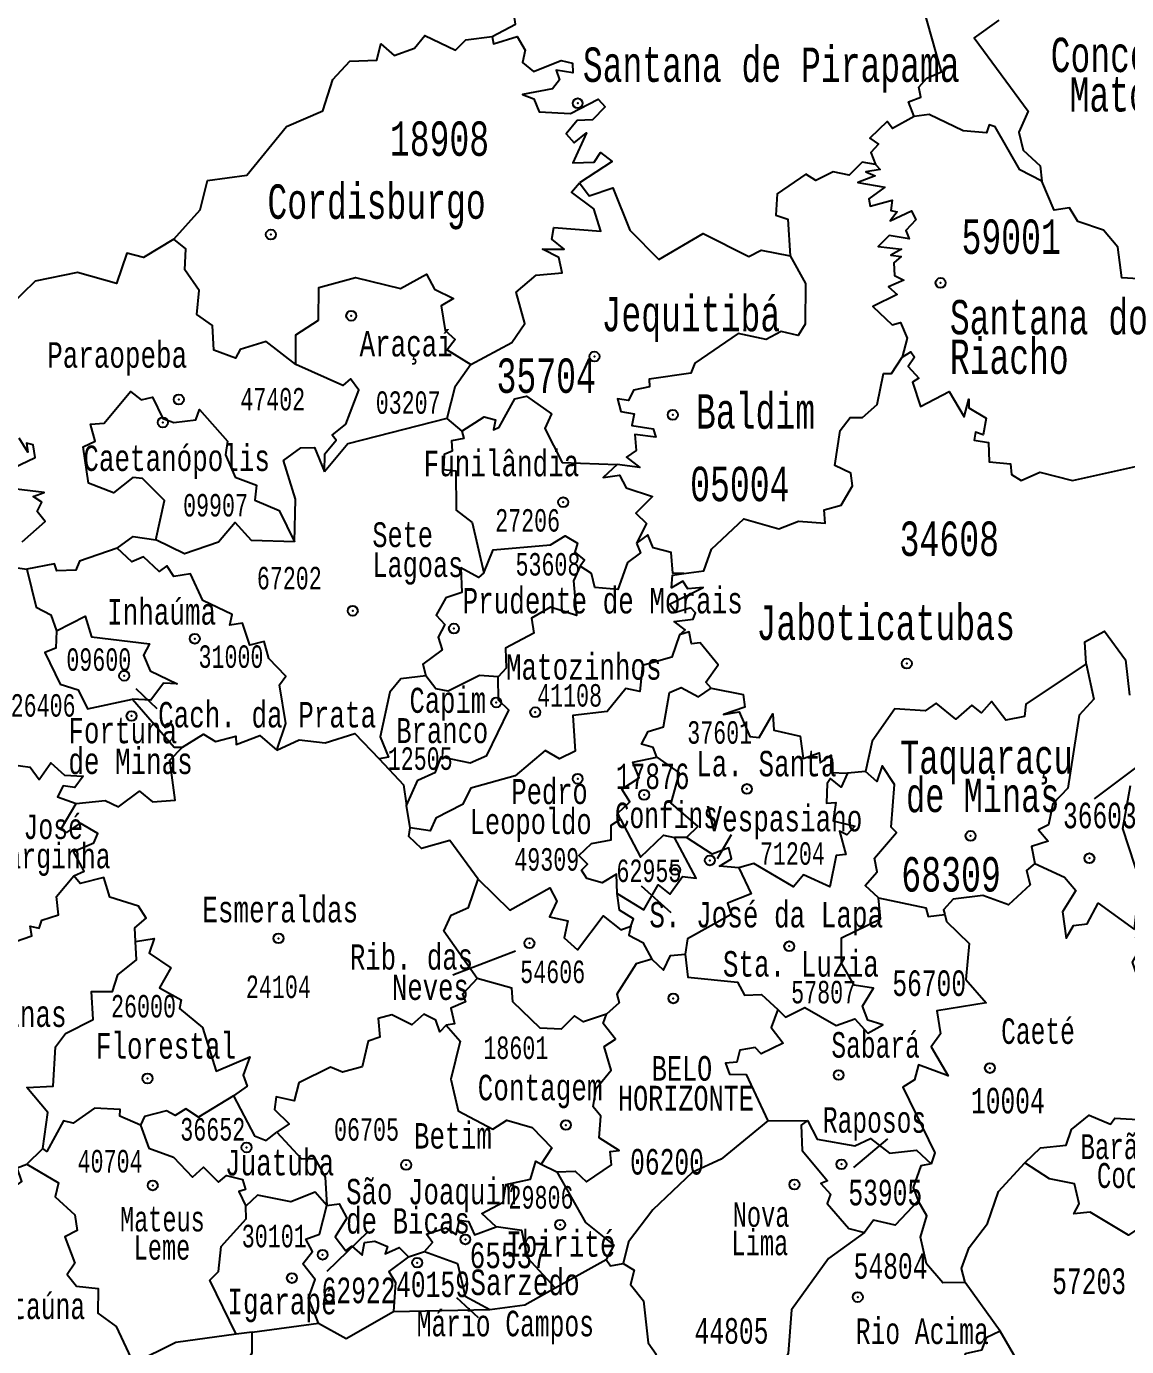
# Model space of a CAD drawing. Header units: millimetres. Extents: x 9851 to 10267, y 23387 to 23778.
# Drawn here: x 10145.33 to 10155.29, y 23523.47 to 23535.43 of the extents above; entities that cross this region are included whole.
import ezdxf
from ezdxf.enums import TextEntityAlignment as Align

# ---------------------------------------------------------------- set-up
doc = ezdxf.new("R2010")
doc.units = ezdxf.units.MM
doc.layers.add('3', color=7, linetype='Continuous')
doc.styles.add('MONOTXT', font='MONOTXT', dxfattribs={"height": 0.2})

# ---------------------------------------------------------------- blocks, each defined once
blk = doc.blocks.new('SEDE')
at = {"layer": '3', "color": 7, "linetype": 'Continuous'}
blk.add_circle((0, 0), 0.00451, dxfattribs=at)

msp = doc.modelspace()

# ---------------------------------------------------------------- linework, layer by layer
at = {"color": 7, "linetype": 'Continuous'}
for p, q in [((10149.137, 23531.876), (10149.273, 23531.761)), ((10145.25, 23530.523), (10145.333, 23530.511)), ((10146.516, 23529.248), (10146.323, 23529.428)), ((10155.002, 23528.433), (10155.558, 23528.849)), ((10152.929, 23528.68), (10152.765, 23528.664)), ((10148.804, 23528.169), (10148.772, 23528.371)), ((10151.307, 23528.08), (10151.2, 23528.08)), ((10151.713, 23528.105), (10151.585, 23527.888)), ((10151.17, 23527.4), (10150.901, 23527.64)), ((10149.759, 23527.051), (10149.192, 23526.833)), ((10152.045, 23525.514), (10152.404, 23525.518)), ((10145.334, 23525.121), (10145.48, 23525.263)), ((10153.126, 23525.353), (10152.82, 23525.091)), ((10149.991, 23525.123), (10150.133, 23525.054)), ((10148.42, 23524.505), (10148.051, 23524.151)), ((10148.789, 23524.283), (10148.935, 23524.331)), ((10150.117, 23524.003), (10150.581, 23524.258)), ((10154.147, 23523.61), (10153.829, 23524.05)), ((10149.423, 23523.731), (10149.228, 23523.912)), ((10148.654, 23523.787), (10149.526, 23523.805)), ((10147.374, 23523.6), (10147.23, 23523.582)), ((10147.374, 23523.6), (10147.976, 23523.682))]:
    msp.add_line(p, q, dxfattribs=at)
for points in [[(10153.369, 23534.613), (10153.318, 23534.746), (10153.429, 23534.786), (10153.41, 23534.877), (10153.483, 23534.961), (10153.616, 23535.017), (10153.44, 23535.637), (10153.302, 23535.784), (10153.286, 23536.047), (10153.169, 23536.21), (10153.039, 23536.274), (10152.972, 23536.169), (10152.845, 23536.142), (10152.753, 23536.264), (10152.434, 23536.892), (10152.329, 23536.961), (10152.409, 23536.988), (10152.62, 23536.814)], [(10149.547, 23535.336), (10149.759, 23535.448), (10149.739, 23535.59), (10149.905, 23535.538), (10150.013, 23535.644)], [(10154.134, 23535.486), (10153.912, 23535.324), (10154.402, 23534.66), (10154.316, 23534.471), (10154.355, 23534.308), (10154.509, 23534.166), (10154.524, 23534.028)], [(10146.666, 23533.5), (10146.903, 23533.767), (10146.97, 23534.032), (10147.326, 23534.082), (10147.686, 23534.522), (10148.015, 23534.665), (10148.106, 23534.947), (10148.258, 23535.114), (10148.505, 23535.124), (10148.54, 23535.271), (10148.66, 23535.166), (10148.844, 23535.232), (10148.938, 23535.345), (10149.217, 23535.214), (10149.31, 23535.307), (10149.547, 23535.336)], [(10149.547, 23535.336), (10149.559, 23535.271), (10149.774, 23535.337), (10149.848, 23535.213), (10149.821, 23535.1), (10149.922, 23535.021), (10150.172, 23535.121), (10150.274, 23535.094), (10150.278, 23535.007), (10150.126, 23535.033), (10150.157, 23534.944), (10150.095, 23534.863), (10149.822, 23534.811), (10149.925, 23534.772), (10149.972, 23534.655), (10150.256, 23534.64), (10150.507, 23534.77), (10150.572, 23534.7), (10150.456, 23534.582), (10150.317, 23534.577), (10150.218, 23534.454), (10150.289, 23534.375), (10150.403, 23534.465), (10150.277, 23534.192), (10150.471, 23534.199), (10150.529, 23534.285), (10150.634, 23534.206), (10150.34, 23534.01)], [(10153.369, 23534.613), (10153.173, 23534.505), (10153.123, 23534.566), (10152.966, 23534.417), (10153.046, 23534.363), (10152.975, 23534.286), (10153.018, 23534.177)], [(10154.524, 23534.028), (10154.325, 23534.129), (10154.103, 23534.518), (10154.049, 23534.538), (10154.025, 23534.463), (10153.812, 23534.482), (10153.505, 23534.629), (10153.369, 23534.613)], [(10153.018, 23534.177), (10152.897, 23534.199), (10152.78, 23534.08), (10152.635, 23534.111), (10152.477, 23534.033), (10152.388, 23534.09), (10152.128, 23533.912), (10152.117, 23533.719), (10152.224, 23533.681), (10152.247, 23533.349)], [(10153.018, 23534.177), (10153.061, 23534.131), (10152.931, 23534.111), (10153.016, 23534.074), (10152.858, 23534.014), (10153.102, 23533.973), (10152.957, 23533.866), (10152.97, 23533.799), (10153.169, 23533.853), (10153.156, 23533.761), (10153.216, 23533.75), (10153.15, 23533.666), (10153.346, 23533.757), (10153.383, 23533.676), (10153.292, 23533.579), (10153.322, 23533.504), (10153.143, 23533.533), (10153.042, 23533.434), (10153.254, 23533.41), (10153.157, 23533.357), (10153.25, 23533.343), (10153.184, 23533.288), (10153.191, 23533.172), (10153.275, 23533.131), (10153.135, 23533.069), (10153.215, 23533), (10152.995, 23532.891), (10153.171, 23532.726), (10153.244, 23532.746), (10153.305, 23532.604), (10153.261, 23532.431)], [(10149.355, 23532.366), (10149.725, 23532.564), (10149.845, 23532.738), (10149.764, 23533.02), (10149.947, 23533.176), (10150.183, 23533.195), (10150.15, 23533.334), (10150.004, 23533.41), (10150.199, 23533.411), (10150.089, 23533.5), (10150.106, 23533.606), (10150.533, 23533.573), (10150.467, 23533.775), (10150.265, 23533.928), (10150.34, 23534.01)], [(10150.34, 23534.01), (10150.427, 23533.895), (10150.64, 23533.966), (10150.795, 23533.582), (10151.057, 23533.317), (10151.458, 23533.553), (10151.872, 23533.343), (10151.983, 23533.402), (10152.247, 23533.349)], [(10155.675, 23533.105), (10155.593, 23533.212), (10155.55, 23533.132), (10155.248, 23533.15), (10155.213, 23533.43), (10155.084, 23533.584), (10154.85, 23533.66), (10154.775, 23533.786), (10154.637, 23533.764), (10154.524, 23534.028)], [(10146.666, 23533.5), (10146.392, 23533.336), (10146.24, 23533.375), (10146.145, 23533.099), (10145.794, 23533.199), (10145.41, 23533.12), (10145.054, 23532.777), (10144.779, 23532.633), (10144.623, 23532.613), (10144.412, 23532.469), (10144.228, 23532.53)], [(10147.769, 23532.367), (10147.501, 23532.575), (10147.267, 23532.501), (10147.224, 23532.423), (10147.028, 23532.495), (10147.016, 23532.72), (10146.873, 23532.818), (10146.895, 23533.036), (10146.766, 23533.224), (10146.775, 23533.414), (10146.666, 23533.5)], [(10152.247, 23533.349), (10152.384, 23533.099), (10152.382, 23532.732), (10152.317, 23532.628), (10152.164, 23532.666), (10152.03, 23532.593), (10151.775, 23532.646), (10151.382, 23532.379), (10151.347, 23532.286), (10150.969, 23532.233), (10150.972, 23532.164), (10150.827, 23532.134), (10150.781, 23532.04), (10150.682, 23532.054), (10150.713, 23531.941), (10150.832, 23531.918), (10150.812, 23531.814), (10151.006, 23531.783), (10151.03, 23531.709), (10150.84, 23531.731), (10150.852, 23531.588), (10150.763, 23531.527), (10150.884, 23531.433), (10150.679, 23531.459)], [(10147.769, 23532.367), (10147.77, 23532.636), (10147.976, 23532.767), (10147.978, 23533.063), (10148.311, 23533.153), (10148.719, 23533.055), (10148.954, 23533.184), (10149.026, 23533.048), (10149.198, 23532.965), (10149.085, 23532.898), (10149.122, 23532.675), (10149.212, 23532.592), (10149.141, 23532.498), (10149.355, 23532.366)], [(10151.284, 23530.473), (10151.463, 23530.496), (10151.535, 23530.692), (10151.825, 23530.968), (10152.144, 23530.878), (10152.32, 23530.948), (10152.562, 23530.929), (10152.553, 23531.048), (10152.708, 23531.091), (10152.811, 23531.268), (10152.796, 23531.381), (10152.649, 23531.45), (10152.7, 23531.768), (10152.788, 23531.886), (10152.9, 23531.886), (10153.034, 23532.004), (10153.09, 23532.285), (10153.162, 23532.283), (10153.261, 23532.431)], [(10153.261, 23532.431), (10153.338, 23532.482), (10153.373, 23532.431), (10153.313, 23532.347), (10153.412, 23532.242), (10153.355, 23532.205), (10153.425, 23531.984), (10153.685, 23532.122), (10153.822, 23531.891), (10153.863, 23532.051), (10153.863, 23531.974), (10154.021, 23531.881), (10153.993, 23531.73), (10153.925, 23531.753), (10153.912, 23531.681), (10154.042, 23531.66), (10154.047, 23531.485), (10154.241, 23531.467), (10154.25, 23531.368), (10154.339, 23531.316), (10154.507, 23531.392), (10154.803, 23531.316), (10155.564, 23531.483)], [(10148.03, 23531.395), (10148.033, 23531.557), (10148.135, 23531.68), (10148.098, 23531.727), (10148.222, 23531.825), (10148.341, 23532.134), (10148.264, 23532.235), (10148.196, 23532.177), (10147.769, 23532.367)], [(10149.355, 23532.366), (10149.21, 23532.16), (10149.137, 23531.876)], [(10146.503, 23530.777), (10146.58, 23531.135), (10146.382, 23531.332), (10146.294, 23531.341), (10146.119, 23531.203), (10145.892, 23531.29), (10145.846, 23531.621), (10145.952, 23531.672), (10145.912, 23531.824), (10146.034, 23531.833), (10146.273, 23532.12), (10146.369, 23532.046), (10146.472, 23532.07), (10146.566, 23531.877), (10146.664, 23531.841), (10146.866, 23531.865), (10146.897, 23531.958), (10147.152, 23531.671), (10147.132, 23531.549), (10147.222, 23531.344), (10147.413, 23531.272), (10147.398, 23531.137), (10147.618, 23531.043), (10147.757, 23530.76)], [(10149.273, 23531.761), (10149.476, 23531.893), (10149.577, 23531.866), (10149.561, 23531.775), (10149.61, 23531.797), (10149.752, 23532.054), (10149.859, 23532.079), (10150.085, 23531.919), (10150.024, 23531.786), (10150.182, 23531.479), (10150.679, 23531.459)], [(10149.137, 23531.876), (10148.242, 23531.647), (10148.03, 23531.395)], [(10149.273, 23531.761), (10149.29, 23531.695), (10149.179, 23531.675), (10149.187, 23531.581), (10149.112, 23531.55), (10149.108, 23531.414), (10149.22, 23531.404), (10149.221, 23531.047), (10149.367, 23530.934), (10149.472, 23530.479)], [(10145.213, 23531.431), (10145.411, 23531.522), (10145.393, 23531.638), (10145.33, 23531.654), (10145.345, 23531.572), (10145.266, 23531.698)], [(10147.757, 23530.76), (10147.768, 23531.147), (10147.658, 23531.495), (10147.816, 23531.611), (10147.94, 23531.613), (10148.03, 23531.395)], [(10150.679, 23531.459), (10150.553, 23531.341), (10150.702, 23531.364), (10150.761, 23531.25), (10151, 23531.169), (10150.849, 23531.018), (10150.945, 23530.926), (10150.854, 23530.748)], [(10145.291, 23530.76), (10145.501, 23530.944), (10145.428, 23531.034), (10145.471, 23531.118), (10145.391, 23531.171), (10145.491, 23531.207), (10145.162, 23531.247)], [(10147.757, 23530.76), (10147.368, 23530.772), (10147.222, 23530.935), (10147.07, 23530.757), (10146.761, 23530.652), (10146.503, 23530.777)], [(10146.152, 23530.701), (10146.298, 23530.807), (10146.503, 23530.777)], [(10149.472, 23530.479), (10149.557, 23530.686), (10150.076, 23530.733), (10150.208, 23530.814), (10150.32, 23530.746), (10150.295, 23530.667), (10150.384, 23530.593), (10150.344, 23530.54)], [(10151.284, 23530.473), (10151.183, 23530.477), (10151.17, 23530.663), (10151.006, 23530.704), (10150.957, 23530.822), (10150.854, 23530.748)], [(10146.152, 23530.701), (10145.812, 23530.585), (10145.779, 23530.502), (10145.606, 23530.497), (10145.586, 23530.56), (10145.333, 23530.511)], [(10147.598, 23528.873), (10147.68, 23529.115), (10147.622, 23529.465), (10147.68, 23529.542), (10147.525, 23529.703), (10147.484, 23529.856), (10147.354, 23529.825), (10147.287, 23530.022), (10147.172, 23530.004), (10147.195, 23530.101), (10146.928, 23530.229), (10146.817, 23530.469), (10146.666, 23530.445), (10146.603, 23530.543), (10146.533, 23530.491), (10146.391, 23530.623), (10146.284, 23530.579), (10146.152, 23530.701)], [(10150.854, 23530.748), (10150.892, 23530.659), (10150.772, 23530.572), (10150.685, 23530.329), (10150.478, 23530.347), (10150.448, 23530.474), (10150.344, 23530.54)], [(10149.472, 23530.479), (10149.425, 23530.435), (10149.264, 23530.524), (10149.274, 23530.3), (10149.127, 23530.253), (10149.042, 23530.096), (10149.118, 23530.01), (10149.06, 23529.896), (10149.096, 23529.781), (10148.92, 23529.652), (10148.947, 23529.547)], [(10150.344, 23530.54), (10150.283, 23530.407), (10150.312, 23530.091), (10150.077, 23530.169), (10149.903, 23530.068), (10149.926, 23529.933), (10149.669, 23529.795), (10149.675, 23529.614), (10149.603, 23529.537)], [(10145.333, 23530.511), (10145.419, 23530.168), (10145.552, 23530.097), (10145.604, 23529.953)], [(10151.243, 23529.918), (10151.295, 23529.961), (10151.197, 23530.038), (10151.368, 23530.059), (10151.389, 23530.117), (10151.347, 23530.163), (10151.211, 23530.119), (10151.154, 23530.196), (10151.458, 23530.346), (10151.318, 23530.335), (10151.274, 23530.403), (10151.173, 23530.344), (10151.18, 23530.457), (10151.284, 23530.473)], [(10145.604, 23529.953), (10145.863, 23530.085), (10145.919, 23529.9), (10146.446, 23529.835), (10146.391, 23529.733), (10146.451, 23529.59), (10146.697, 23529.472), (10146.572, 23529.48), (10146.457, 23529.324), (10146.292, 23529.333)], [(10145.604, 23529.953), (10145.597, 23529.795), (10145.496, 23529.756), (10145.636, 23529.471), (10145.798, 23529.418), (10145.884, 23529.248), (10146.292, 23529.333)], [(10151.532, 23529.434), (10151.483, 23529.487), (10151.595, 23529.646), (10151.432, 23529.846), (10151.352, 23529.837), (10151.332, 23529.943), (10151.243, 23529.918)], [(10154.925, 23529.655), (10154.913, 23529.854), (10155.093, 23529.951), (10155.281, 23529.691), (10155.317, 23529.372)], [(10151.243, 23529.918), (10151.174, 23529.714), (10150.908, 23529.638), (10150.886, 23529.403), (10150.757, 23529.432), (10150.589, 23529.222), (10150.277, 23529.187), (10150.298, 23528.863), (10150.156, 23528.793), (10150.028, 23528.87), (10149.755, 23528.64), (10149.354, 23528.528), (10149.278, 23528.381), (10149.039, 23528.255), (10148.987, 23528.143), (10148.804, 23528.169)], [(10154.925, 23529.655), (10154.379, 23529.29), (10154.369, 23529.176), (10154.198, 23529.145), (10154.07, 23529.313), (10153.978, 23529.211), (10153.89, 23529.28), (10153.745, 23529.152), (10153.569, 23529.299), (10153.467, 23529.228), (10153.193, 23529.248), (10152.987, 23528.953), (10152.929, 23528.68)], [(10154.925, 23529.655), (10154.995, 23529.335), (10154.863, 23529.191), (10154.759, 23528.528), (10154.624, 23528.385), (10154.584, 23528.197), (10154.494, 23528.152), (10154.582, 23528.049), (10154.432, 23528.001), (10154.462, 23527.845)], [(10148.947, 23529.547), (10148.721, 23529.519), (10148.622, 23529.399), (10148.535, 23528.994), (10148.61, 23528.808), (10148.525, 23528.794)], [(10148.772, 23528.371), (10148.874, 23528.6), (10149.035, 23528.674), (10149.086, 23528.811), (10149.348, 23528.758), (10149.501, 23528.823), (10149.7, 23529.234), (10149.604, 23529.326), (10149.603, 23529.537)], [(10149.603, 23529.537), (10149.432, 23529.55), (10149.15, 23529.406), (10149.038, 23529.428), (10148.947, 23529.547)], [(10151.038, 23528.809), (10151.006, 23528.896), (10150.899, 23528.928), (10150.96, 23529.043), (10151.1, 23529.085), (10151.152, 23529.396), (10151.26, 23529.44), (10151.417, 23529.356), (10151.532, 23529.434)], [(10146.292, 23529.333), (10146.667, 23528.9), (10146.743, 23528.901)], [(10151.532, 23529.434), (10151.82, 23529.378), (10151.835, 23529.262), (10151.641, 23529.197), (10151.783, 23529.22), (10151.882, 23528.996), (10151.964, 23528.986), (10152.09, 23529.203), (10152.097, 23529.053), (10152.337, 23529), (10152.365, 23528.798), (10152.51, 23528.847), (10152.517, 23528.758), (10152.617, 23528.827), (10152.611, 23528.669), (10152.765, 23528.664)], [(10146.743, 23528.901), (10146.934, 23529.016), (10147.042, 23528.951), (10147.226, 23528.999), (10147.23, 23528.925), (10147.444, 23529.005), (10147.598, 23528.873)], [(10147.598, 23528.873), (10147.8, 23528.967), (10148.036, 23528.94), (10148.305, 23529.024), (10148.525, 23528.794)], [(10145.78, 23528.388), (10146.044, 23528.418), (10146.165, 23528.358), (10146.355, 23528.502), (10146.471, 23528.404), (10146.677, 23528.42), (10146.628, 23528.781), (10146.743, 23528.901)], [(10145.103, 23528.755), (10145.365, 23528.718), (10145.447, 23528.607), (10145.552, 23528.757), (10145.676, 23528.647), (10145.844, 23528.637), (10145.77, 23528.533), (10145.663, 23528.55), (10145.611, 23528.451), (10145.78, 23528.388)], [(10148.525, 23528.794), (10148.744, 23528.557), (10148.772, 23528.371)], [(10150.709, 23528.248), (10150.685, 23528.301), (10150.794, 23528.404), (10150.721, 23528.52), (10150.88, 23528.622), (10150.822, 23528.763), (10151.038, 23528.809)], [(10151.038, 23528.809), (10151.24, 23528.668), (10151.165, 23528.392), (10151.409, 23528.18), (10151.307, 23528.08)], [(10153.045, 23527.534), (10152.925, 23527.648), (10153.033, 23527.769), (10153.01, 23527.894), (10153.208, 23528.126), (10153.16, 23528.174), (10153.191, 23528.562), (10153.08, 23528.73), (10153.031, 23528.589), (10152.929, 23528.68)], [(10152.765, 23528.664), (10152.708, 23528.536), (10152.612, 23528.615), (10152.581, 23528.572), (10152.576, 23528.391), (10152.658, 23528.398), (10152.635, 23528.232), (10152.83, 23528.183), (10152.76, 23528.106), (10152.692, 23528.139), (10152.75, 23527.927), (10152.662, 23527.918), (10152.605, 23527.636), (10152.367, 23527.743), (10152.276, 23527.636), (10151.918, 23527.845), (10151.78, 23527.806)], [(10155.364, 23527.249), (10155.385, 23527.448), (10155.476, 23527.499), (10155.259, 23528.164), (10155.326, 23528.552)], [(10145.76, 23527.735), (10145.853, 23527.775), (10145.756, 23527.956), (10145.942, 23528.034), (10145.977, 23528.119), (10145.817, 23528.21), (10145.693, 23528.126), (10145.644, 23528.16), (10145.78, 23528.388)], [(10150.68, 23527.575), (10150.674, 23527.75), (10150.544, 23527.67), (10150.406, 23527.709), (10150.356, 23527.785), (10150.412, 23527.841), (10150.332, 23527.918), (10150.447, 23528.028), (10150.624, 23528.06), (10150.625, 23528.194), (10150.709, 23528.248)], [(10150.709, 23528.248), (10150.89, 23527.904), (10151.098, 23528.104), (10151.2, 23528.08)], [(10149.42, 23527.705), (10149.163, 23528.055), (10148.907, 23527.982), (10148.794, 23528.09), (10148.804, 23528.169)], [(10150.68, 23527.575), (10150.921, 23527.426), (10151.052, 23527.654), (10151.155, 23527.567), (10151.27, 23527.727), (10151.395, 23527.712), (10151.2, 23528.08)], [(10151.78, 23527.806), (10151.605, 23527.823), (10151.714, 23527.888), (10151.692, 23527.987), (10151.54, 23527.931), (10151.307, 23528.08)], [(10151.78, 23527.806), (10151.894, 23527.571), (10151.68, 23527.487), (10151.713, 23527.384), (10151.316, 23527.163), (10151.294, 23527.024)], [(10154.462, 23527.845), (10154.387, 23527.783), (10154.419, 23527.653), (10154.224, 23527.47), (10153.991, 23527.555), (10153.723, 23527.522), (10153.634, 23527.425), (10153.645, 23527.385)], [(10154.462, 23527.845), (10154.73, 23527.722), (10154.832, 23527.6), (10154.712, 23527.409), (10154.745, 23527.17), (10154.812, 23527.285), (10154.936, 23527.3), (10155.034, 23527.487), (10155.364, 23527.249)], [(10144.383, 23527.504), (10144.567, 23527.437), (10144.555, 23527.16), (10144.684, 23527.005), (10144.663, 23526.911), (10144.793, 23526.837), (10145.07, 23526.97), (10145.09, 23527.09), (10145.38, 23527.192), (10145.364, 23527.279), (10145.445, 23527.26), (10145.471, 23527.332), (10145.62, 23527.382), (10145.603, 23527.547), (10145.76, 23527.735)], [(10146.319, 23527.14), (10146.312, 23527.263), (10146.416, 23527.352), (10146.347, 23527.459), (10146.085, 23527.542), (10146.033, 23527.718), (10145.818, 23527.664), (10145.76, 23527.735)], [(10149.412, 23526.804), (10149.11, 23527.234), (10149.177, 23527.379), (10149.335, 23527.448), (10149.42, 23527.705)], [(10149.42, 23527.705), (10149.707, 23527.423), (10150.07, 23527.626), (10150.132, 23527.504), (10150.068, 23527.363), (10150.232, 23527.327), (10150.2, 23527.173), (10150.319, 23527.063), (10150.553, 23527.372), (10150.712, 23527.244), (10150.802, 23527.277)], [(10150.802, 23527.277), (10150.827, 23527.344), (10150.702, 23527.422), (10150.68, 23527.575)], [(10152.133, 23526.523), (10152.204, 23526.455), (10152.378, 23526.541), (10152.664, 23526.377), (10152.832, 23526.44), (10152.949, 23526.308), (10153.085, 23526.383), (10152.948, 23526.426), (10152.901, 23526.554), (10153, 23526.717), (10152.825, 23526.745), (10152.712, 23526.943), (10152.712, 23527.173), (10153.065, 23527.344), (10153.045, 23527.534)], [(10153.045, 23527.534), (10153.474, 23527.444), (10153.497, 23527.365), (10153.645, 23527.385)], [(10153.645, 23527.385), (10153.663, 23527.319), (10153.866, 23527.122), (10153.838, 23526.795), (10154.021, 23526.584), (10153.574, 23526.51), (10153.608, 23526.304), (10153.522, 23526.186), (10153.676, 23525.924), (10153.409, 23526.022), (10153.371, 23525.886), (10153.265, 23525.819), (10153.557, 23525.225), (10153.524, 23525.124)], [(10150.802, 23527.277), (10150.784, 23527.198), (10150.913, 23527.129), (10150.994, 23526.98)], [(10154.372, 23525.134), (10154.513, 23525.271), (10154.744, 23525.294), (10154.792, 23525.436), (10154.953, 23525.566), (10155.147, 23525.485), (10155.187, 23525.539), (10155.446, 23525.524), (10155.551, 23525.62), (10155.469, 23525.899), (10155.522, 23526.155), (10155.449, 23526.204), (10155.51, 23526.486), (10155.346, 23526.952), (10155.41, 23527.063), (10155.376, 23527.181)], [(10145.48, 23525.263), (10145.525, 23525.59), (10145.334, 23525.816), (10145.574, 23525.829), (10145.595, 23526.184), (10145.684, 23526.306), (10145.935, 23526.434), (10145.921, 23526.686), (10146.111, 23526.687), (10146.158, 23526.838), (10146.327, 23526.972), (10146.319, 23527.14)], [(10146.319, 23527.14), (10146.488, 23527.165), (10146.442, 23527.034), (10146.638, 23526.902), (10146.537, 23526.72), (10146.731, 23526.612), (10146.717, 23526.533), (10146.925, 23526.36), (10147.049, 23525.966), (10147.353, 23526.095), (10147.292, 23525.928), (10147.329, 23525.829), (10147.205, 23525.742)], [(10150.994, 23526.98), (10150.851, 23526.938), (10150.676, 23526.662), (10150.699, 23526.583), (10150.583, 23526.48)], [(10150.994, 23526.98), (10151.099, 23526.88), (10151.161, 23527.012), (10151.294, 23527.024)], [(10151.294, 23527.024), (10151.32, 23526.816), (10151.77, 23526.772), (10151.833, 23526.652), (10151.985, 23526.659), (10152.133, 23526.523)], [(10149.412, 23526.804), (10149.278, 23526.662), (10149.305, 23526.593), (10149.175, 23526.535), (10149.208, 23526.395), (10149.132, 23526.381)], [(10150.583, 23526.48), (10150.375, 23526.413), (10150.294, 23526.466), (10150.174, 23526.344), (10149.983, 23526.355), (10149.736, 23526.592), (10149.726, 23526.716), (10149.412, 23526.804)], [(10149.132, 23526.381), (10149.073, 23526.321), (10149.038, 23526.428), (10148.93, 23526.481), (10148.821, 23526.385), (10148.638, 23526.474), (10148.515, 23526.441), (10148.53, 23526.273), (10148.426, 23526.236), (10148.372, 23526.005), (10148.194, 23525.955), (10148.083, 23526.002), (10147.797, 23525.859), (10147.755, 23525.695), (10147.592, 23525.733), (10147.577, 23525.619), (10147.71, 23525.488), (10147.598, 23525.413)], [(10150.133, 23525.054), (10150.299, 23525.06), (10150.401, 23524.961), (10150.628, 23525.115), (10150.616, 23525.236), (10150.698, 23525.247), (10150.516, 23525.36), (10150.531, 23525.556), (10150.463, 23525.643), (10150.489, 23525.808), (10150.624, 23525.974), (10150.563, 23526.188), (10150.665, 23526.255), (10150.554, 23526.396), (10150.583, 23526.48)], [(10152.133, 23526.523), (10152.075, 23526.361), (10152.183, 23526.218), (10151.984, 23526.122), (10151.93, 23526.179), (10151.79, 23526.156), (10151.763, 23526.047), (10151.66, 23526.036), (10151.696, 23525.937), (10151.847, 23525.934), (10152.045, 23525.514)], [(10149.132, 23526.381), (10149.258, 23526.236), (10149.174, 23525.893), (10149.24, 23525.605), (10149.553, 23525.438), (10149.681, 23525.521), (10149.909, 23525.455), (10150.087, 23525.271), (10149.991, 23525.123)], [(10147.205, 23525.742), (10146.89, 23525.549), (10146.775, 23525.625), (10146.677, 23525.564), (10146.598, 23525.604), (10146.401, 23525.553), (10146.365, 23525.477)], [(10147.205, 23525.742), (10147.395, 23525.38), (10147.5, 23525.338), (10147.598, 23525.413)], [(10146.365, 23525.477), (10146.178, 23525.557), (10146.179, 23525.618), (10145.948, 23525.63), (10145.753, 23525.493), (10145.667, 23525.516), (10145.516, 23525.236), (10145.48, 23525.263)], [(10156.554, 23525.699), (10156.4, 23525.692), (10156.342, 23525.401), (10156.09, 23525.324), (10155.677, 23524.73), (10155.308, 23524.478), (10154.961, 23524.687), (10154.813, 23524.673), (10154.863, 23524.762), (10154.821, 23524.943), (10154.594, 23524.99), (10154.372, 23525.134)], [(10152.045, 23525.514), (10151.621, 23525.167), (10151.358, 23525.048), (10151.002, 23524.708), (10150.783, 23524.42), (10150.734, 23524.223)], [(10152.404, 23525.518), (10152.345, 23525.477), (10152.356, 23525.245), (10152.583, 23524.97), (10152.524, 23524.948), (10152.61, 23524.852), (10152.58, 23524.767), (10152.776, 23524.541), (10152.92, 23524.504)], [(10152.404, 23525.518), (10152.49, 23525.35), (10152.833, 23525.289), (10152.973, 23525.354), (10153.146, 23525.221), (10153.39, 23525.249), (10153.524, 23525.124)], [(10144.55, 23525.433), (10144.756, 23525.227), (10145.001, 23525.15), (10145.053, 23525.041), (10145.18, 23525.054), (10145.227, 23524.921), (10145.289, 23524.965), (10145.248, 23525.09), (10145.334, 23525.121)], [(10146.365, 23525.477), (10146.44, 23525.267), (10146.661, 23525.187), (10146.834, 23525.006), (10146.934, 23525.094), (10147.071, 23524.96), (10147.141, 23525.021), (10147.288, 23524.984), (10147.315, 23524.894), (10147.254, 23524.875), (10147.316, 23524.742)], [(10147.598, 23525.413), (10147.822, 23525.171), (10147.943, 23525.175), (10148.035, 23525.005), (10148.05, 23524.749)], [(10149.583, 23524.556), (10149.454, 23524.674), (10149.647, 23524.779), (10149.673, 23524.938), (10149.896, 23524.986), (10149.943, 23525.15), (10149.991, 23525.123)], [(10145.334, 23525.121), (10145.621, 23524.954), (10145.592, 23524.827), (10145.769, 23524.664), (10145.79, 23524.52), (10145.679, 23524.464), (10145.769, 23524.225), (10145.701, 23524.124), (10145.783, 23524.016), (10145.979, 23523.997), (10145.978, 23523.774), (10146.142, 23523.652), (10146.3, 23523.317)], [(10150.133, 23525.054), (10150.393, 23524.594), (10150.648, 23524.388), (10150.581, 23524.258)], [(10153.524, 23525.124), (10153.429, 23525.107), (10153.361, 23524.912), (10153.404, 23524.791)], [(10153.829, 23524.05), (10153.796, 23524.177), (10153.866, 23524.369), (10154.032, 23524.585), (10154.133, 23524.874), (10154.372, 23525.134)], [(10148.05, 23524.749), (10147.944, 23524.868), (10147.726, 23524.78), (10147.423, 23524.841), (10147.316, 23524.742)], [(10153.404, 23524.791), (10153.197, 23524.569), (10153, 23524.614), (10152.92, 23524.504)], [(10153.829, 23524.05), (10153.627, 23524.047), (10153.48, 23524.219), (10153.426, 23524.46), (10153.484, 23524.653), (10153.404, 23524.791)], [(10147.23, 23523.582), (10146.992, 23524.071), (10147.07, 23524.15), (10147.094, 23524.376), (10147.321, 23524.627), (10147.316, 23524.742)], [(10147.976, 23523.682), (10147.885, 23523.91), (10147.946, 23524.077), (10147.833, 23524.221), (10147.922, 23524.33), (10147.861, 23524.442), (10147.983, 23524.488), (10148.05, 23524.749)], [(10148.05, 23524.749), (10148.162, 23524.763), (10148.231, 23524.632), (10148.125, 23524.463), (10148.224, 23524.338), (10148.277, 23524.379), (10148.371, 23524.298), (10148.393, 23524.412), (10148.485, 23524.424), (10148.599, 23524.377), (10148.579, 23524.311), (10148.706, 23524.367), (10148.789, 23524.283)], [(10148.935, 23524.331), (10149.007, 23524.414), (10148.953, 23524.487), (10149.128, 23524.547), (10149.223, 23524.485), (10149.251, 23524.615), (10149.333, 23524.603), (10149.387, 23524.482), (10149.583, 23524.556)], [(10150.117, 23524.003), (10149.868, 23524.273), (10149.815, 23524.521), (10149.583, 23524.556)], [(10152.92, 23524.504), (10152.593, 23524.268), (10152.257, 23523.803), (10152.229, 23523.407), (10152.111, 23523.198), (10152.016, 23523.168), (10152.211, 23522.813)], [(10148.935, 23524.331), (10149.234, 23524.222), (10149.302, 23523.927), (10149.526, 23523.805)], [(10148.789, 23524.283), (10148.612, 23524.149), (10148.673, 23524.051), (10148.654, 23523.787)], [(10150.581, 23524.258), (10150.619, 23524.2), (10150.734, 23524.223)], [(10150.734, 23524.223), (10150.835, 23524.161), (10150.8, 23524.033), (10150.919, 23523.885), (10150.96, 23523.504), (10151.034, 23523.402), (10150.988, 23523.323), (10151.027, 23523.028), (10150.951, 23522.92), (10150.988, 23522.57)], [(10149.526, 23523.805), (10149.844, 23523.848), (10150.117, 23524.003)], [(10147.976, 23523.682), (10148.227, 23523.543), (10148.654, 23523.787)], [(10147.23, 23523.582), (10146.684, 23523.506), (10146.3, 23523.317)], [(10147.248, 23523.198), (10147.376, 23523.413), (10147.374, 23523.6)], [(10154.147, 23523.61), (10154.022, 23523.548), (10153.977, 23523.438), (10153.829, 23523.403), (10153.81, 23523.309), (10153.638, 23523.383), (10153.303, 23523.253), (10152.868, 23523.281), (10152.938, 23523.21), (10152.808, 23522.992), (10152.713, 23523.065), (10152.68, 23522.969), (10152.371, 23522.97), (10152.237, 23522.9), (10152.211, 23522.813)], [(10154.563, 23522.862), (10154.355, 23523.154), (10154.458, 23523.291), (10154.29, 23523.366), (10154.147, 23523.61)]]:
    msp.add_lwpolyline(points, dxfattribs=at)
for p in [(10150.322, 23534.732), (10147.544, 23533.543), (10153.608, 23533.105), (10148.272, 23532.807), (10150.474, 23532.438), (10146.71, 23532.049), (10146.566, 23531.841), (10151.183, 23531.91), (10150.191, 23531.118), (10148.285, 23530.135), (10149.202, 23529.974), (10146.855, 23529.882), (10153.302, 23529.657), (10146.216, 23529.546), (10149.585, 23529.305), (10149.938, 23529.216), (10146.283, 23529.182), (10150.322, 23528.613), (10151.855, 23528.521), (10150.924, 23528.468), (10153.88, 23528.096), (10154.955, 23527.893), (10151.205, 23527.788), (10151.519, 23527.874), (10147.613, 23527.168), (10149.885, 23527.124), (10152.238, 23527.096), (10151.188, 23526.624), (10154.055, 23525.993), (10146.427, 23525.899), (10152.685, 23525.93), (10150.216, 23525.477), (10147.324, 23525.274), (10148.769, 23525.116), (10152.71, 23525.121), (10146.474, 23524.93), (10152.285, 23524.938), (10150.163, 23524.574), (10149.305, 23524.441), (10148.013, 23524.302), (10148.869, 23524.23), (10147.735, 23524.091), (10152.858, 23523.918)]:
    msp.add_point(p, dxfattribs=at)

# ---------------------------------------------------------------- block references
for p, xscale, yscale, zscale, rotation in [((10150.322, 23534.732), 10, 10, 10, 1.421413996824244), ((10147.544, 23533.543), 9.999985667764102, 9.999985667764102, 10, 1.350959396880976), ((10153.608, 23533.105), 10, 10, 10, 1.502283994065644), ((10148.272, 23532.807), 10.00001204617033, 10.00001204617033, 10, 1.368569882927723), ((10150.474, 23532.438), 10.00001415061114, 10.00001415061114, 10, 1.423814496997471), ((10146.71, 23532.049), 9.999985159921335, 9.999985159921335, 10, 1.328007953791687), ((10151.183, 23531.91), 10, 10, 10, 1.441431434489113), ((10146.566, 23531.841), 10.00001554977672, 10.00001554977672, 10, 1.324000780736277), ((10150.191, 23531.118), 9.999978385790797, 9.999978385790797, 10, 1.415546086516923), ((10148.285, 23530.135), 10, 10, 10, 1.365902597081557), ((10146.855, 23529.882), 9.999987318795004, 9.999987318795004, 10, 1.328541420575857), ((10149.202, 23529.974), 10, 10, 10, 1.389120720177151), ((10153.302, 23529.657), 9.999999999999996, 9.999999999999996, 9.999999999999996, 1.493742181941133), ((10146.216, 23529.546), 10.00001177284236, 10.00001177284236, 10, 1.311458156756372), ((10149.585, 23529.305), 10, 10, 10, 1.398195885180272), ((10146.283, 23529.182), 10.00001603766859, 10.00001603766859, 10, 1.312525094360476), ((10149.938, 23529.216), 9.99998938139063, 9.99998938139063, 10, 1.407271064558305), ((10150.322, 23528.613), 9.999982988904074, 9.999982988904074, 10, 1.416612981512814), ((10150.924, 23528.468), 10, 10, 10, 1.432089516132522), ((10151.855, 23528.521), 10.00001608808408, 10.00001608808408, 10, 1.456107738496455), ((10153.88, 23528.096), 10.00001697572194, 10.00001697572194, 10, 1.507884957813241), ((10151.519, 23527.874), 10.00002135666415, 10.00002135666415, 10, 1.446765828910387), ((10154.955, 23527.893), 10, 10, 10, 1.535377378139331), ((10151.205, 23527.788), 9.999985013770162, 9.999985013770162, 10, 1.43849750689765), ((10147.613, 23527.168), 10, 10, 10, 1.343751383457397), ((10149.885, 23527.124), 10.00001880368974, 10.00001880368974, 10, 1.403263655956192), ((10152.238, 23527.096), 10, 10, 10, 1.464649505918771), ((10151.188, 23526.624), 9.999978003715817, 9.999978003715817, 10, 1.436897179575558), ((10152.685, 23525.93), 10, 10, 10, 1.475325018166188), ((10154.055, 23525.993), 9.999985145718219, 9.999985145718219, 10, 1.511092531337836), ((10146.427, 23525.899), 9.999999999999998, 9.999999999999998, 9.999999999999998, 1.310124483472076), ((10150.216, 23525.477), 10, 10, 10, 1.409671582834419), ((10147.324, 23525.274), 10, 10, 10, 1.332542414107257), ((10148.769, 23525.116), 10.00002095052149, 10.00002095052149, 10, 1.370703707333468), ((10152.71, 23525.121), 9.999999999999998, 9.999999999999998, 9.999999999999998, 1.475058302094059), ((10146.474, 23524.93), 10, 10, 10, 1.30932427881983), ((10152.285, 23524.938), 10, 10, 10, 1.463582636017797), ((10150.163, 23524.574), 9.999988237877439, 9.999988237877439, 10, 1.407004340000219), ((10149.305, 23524.441), 9.999983811709258, 9.999983811709258, 10, 1.384052912139493), ((10148.013, 23524.302), 9.999977987994807, 9.999977987994807, 10, 1.349092278882494), ((10148.869, 23524.23), 9.999979969927274, 9.999979969927274, 10, 1.372043734116027), ((10147.735, 23524.091), 10, 10, 10, 1.341350799635201), ((10152.858, 23523.918), 10.00001954485145, 10.00001954485145, 10, 1.477725459936055)]:
    msp.add_blockref('SEDE', p, dxfattribs=dict(at, xscale=xscale, yscale=yscale, zscale=zscale, rotation=rotation))

# ---------------------------------------------------------------- texts
at = {"color": 7, "linetype": 'Continuous', "style": 'MONOTXT'}
for s, height, rotation, width, p in [('Concei%%231%%227o do', 0.31067, 359.9967, 0.666661, (10156.756, 23535.015)), ('Mato Dentro', 0.31067, 359.9967, 0.666661, (10156.748, 23534.657)), ('Funil%%226ndia', 0.23051, 360, 0.705883, (10150.336, 23531.354)), ('Inha%%250ma', 0.23069, 0, 0.705876, (10147.048, 23530.01))]:
    msp.add_text(s, height=height, rotation=rotation, dxfattribs=dict(at, width=width)).set_placement(p, align=Align.RIGHT)
for s, height, width, p in [('Santana de Pirapama', 0.31118, 0.666664, (10150.369, 23534.926)), ('Cordisburgo', 0.31142, 0.666664, (10147.513, 23533.686)), ('Jequitib%%225 ', 0.31161, 0.666667, (10150.538, 23532.667)), ('Prudente de Morais', 0.23067, 0.705875, (10149.28, 23530.111)), ('Jaboticatubas', 0.31211, 0.666664, (10151.941, 23529.871))]:
    msp.add_text(s, height=height, dxfattribs=dict(at, width=width)).set_placement(p)
for s, height, rotation, width, p in [('18908', 0.3113, 0, 0.666667, (10149.071, 23534.412)), ('59001', 0.3115, 0, 0.666667, (10154.247, 23533.524)), ('35704', 0.3117, 360, 0.666667, (10150.037, 23532.265)), ('47402', 0.2033, 360, 0.666662, (10147.561, 23532.051)), ('03207', 0.2033, 360, 0.666667, (10148.787, 23532.021)), ('09907', 0.2034, 0, 0.666667, (10147.043, 23531.091)), ('34608', 0.312, 0, 0.666664, (10153.687, 23530.788)), ('53608', 0.2035, 0, 0.666662, (10150.053, 23530.556)), ('67202', 0.2035, 0, 0.666662, (10147.711, 23530.431)), ('31000', 0.2036, 0, 0.666667, (10147.183, 23529.72)), ('41108', 0.2036, 0, 0.666662, (10150.249, 23529.369)), ('37601', 0.2037, 0, 0.666667, (10151.608, 23529.033)), ('36603', 0.2312, 0, 0.666675, (10155.05, 23528.281)), ('71204', 0.2039, 360, 0.666662, (10152.266, 23527.936)), ('49309', 0.2038, 360, 0.666662, (10150.042, 23527.883)), ('68309', 0.3125, 0, 0.666664, (10153.703, 23527.748)), ('62955', 0.2038, 0, 0.666667, (10150.967, 23527.78)), ('54606', 0.204, 0, 0.666658, (10150.096, 23526.865)), ('24104', 0.204, 360, 0.666658, (10147.612, 23526.729)), ('57807', 0.204, 360, 0.666671, (10152.549, 23526.681)), ('26000', 0.204, 0, 0.666667, (10146.391, 23526.553)), ('10004', 0.2316, 360, 0.666663, (10154.217, 23525.698)), ('36652', 0.2041, 360, 0.666667, (10147.018, 23525.438)), ('06705', 0.2041, 0, 0.666667, (10148.41, 23525.437)), ('06200', 0.2317, 0, 0.666671, (10151.131, 23525.144)), ('40704', 0.2042, 360, 0.666662, (10146.088, 23525.149)), ('53905', 0.2317, 0, 0.666667, (10153.107, 23524.865)), ('30101', 0.2043, 360, 0.666667, (10147.575, 23524.471)), ('54804', 0.2318, 360, 0.666663, (10153.155, 23524.2)), ('57203', 0.2318, 0, 0.666663, (10154.953, 23524.062)), ('62922', 0.2318, 360, 0.666675, (10148.338, 23523.979)), ('40159', 0.2318, 0, 0.666675, (10149.012, 23524.034)), ('M%%225rio Campos', 0.23187, 360, 0.666679, (10149.667, 23523.654)), ('44805', 0.2319, 360, 0.666667, (10151.715, 23523.612))]:
    msp.add_text(s, height=height, rotation=rotation, dxfattribs=dict(at, width=width)).set_placement(p, align=Align.MIDDLE)
for s, height, rotation, width, p in [('Santana do ', 0.31081, 359.9958, 0.666673, (10153.692, 23532.95)), ('Ara%%231a%%237', 0.23033, 0, 0.705875, (10148.347, 23532.669)), ('Riacho', 0.3108, 359.9958, 0.666673, (10153.692, 23532.592)), ('Cach. da Prata', 0.23079, 360, 0.705876, (10146.523, 23529.309)), ('Fortuna ', 0.2302, 359.995, 0.705885, (10145.711, 23529.165)), ('de Minas', 0.2302, 359.995, 0.705885, (10145.711, 23528.887)), ('S. Jos%%233 da Lapa', 0.23102, 360, 0.705889, (10150.971, 23527.498)), ('Sarzedo', 0.2315, 360, 0.705882, (10149.35, 23524.168)), ('Ita%%250na', 0.2318, 0, 0.666663, (10145.06, 23523.951)), ('Igarap%%233', 0.23156, 0, 0.705882, (10147.15, 23523.994)), ('Rio Acima', 0.2319, 0, 0.666671, (10152.84, 23523.725))]:
    msp.add_text(s, height=height, rotation=rotation, dxfattribs=dict(at, width=width)).set_placement(p, align=Align.TOP_LEFT)
at = {"color": 7, "linetype": 'Continuous', "style": 'MONOTXT', "width": 0.705882}
msp.add_text('Paraopeba', height=0.2304, dxfattribs=at).set_placement((10146.786, 23532.337), align=Align.RIGHT)
at = {"color": 7, "linetype": 'Continuous', "style": 'MONOTXT'}
for s, height, rotation, width, p in [('Baldim', 0.3117, 360, 0.666664, (10151.393, 23531.941)), ('S%%227o Joaquim', 0.2294, 359.9942, 0.705884, (10148.225, 23524.874)), ('de Bicas', 0.2294, 359.9942, 0.705884, (10148.225, 23524.609))]:
    msp.add_text(s, height=height, rotation=rotation, dxfattribs=dict(at, width=width)).set_placement(p, align=Align.MIDDLE_LEFT)
for s, height, rotation, width, p in [('Caetan%%243polis', 0.23047, 360, 0.705882, (10146.691, 23531.632)), ('Par%%225 de Minas', 0.23119, 0, 0.705889, (10144.777, 23526.597)), ('BELO ', 0.2237, 0.0006, 0.705889, (10151.335, 23526.102)), ('HORIZONTE', 0.2237, 0.0006, 0.705889, (10151.302, 23525.832)), ('Betim', 0.2313, 0, 0.705882, (10149.192, 23525.495)), ('Juatuba', 0.2314, 0, 0.70588, (10147.623, 23525.252)), ('Mateus ', 0.2216, 0.0145, 0.666671, (10146.626, 23524.735)), ('Leme', 0.2216, 0.0145, 0.666671, (10146.558, 23524.479))]:
    msp.add_text(s, height=height, rotation=rotation, dxfattribs=dict(at, width=width)).set_placement(p, align=Align.TOP_CENTER)
for s, height, width, p in [('05004', 0.3119, 0.666667, (10151.79, 23531.284)), ('27206', 0.2034, 0.666662, (10149.869, 23530.954)), ('09600', 0.2037, 0.666667, (10145.986, 23529.693)), ('26406', 0.2037, 0.666667, (10145.482, 23529.278)), ('12505', 0.2037, 0.666676, (10148.896, 23528.796)), ('17876', 0.2312, 0.666687, (10151.001, 23528.636)), ('Confins', 0.2312, 0.666675, (10151.125, 23528.292)), ('56700', 0.2314, 0.666667, (10153.505, 23526.762)), ('18601', 0.204, 0.666671, (10149.762, 23526.177)), ('29806', 0.2042, 0.666658, (10149.99, 23524.822))]:
    msp.add_text(s, height=height, dxfattribs=dict(at, width=width)).set_placement(p, align=Align.MIDDLE)
for s, height, rotation, width, p in [('Sete ', 0.2245, 359.9979, 0.705874, (10148.463, 23530.712)), ('Lagoas', 0.2245, 359.9979, 0.705874, (10148.463, 23530.441)), ('Sta. Luzia', 0.2311, 0, 0.705872, (10151.637, 23526.821)), ('Caet%%233', 0.2315, 360, 0.666659, (10154.156, 23526.212)), ('Sabar%%225', 0.2315, 0, 0.666663, (10152.619, 23526.087)), ('Raposos', 0.2316, 0, 0.666671, (10152.542, 23525.407))]:
    msp.add_text(s, height=height, rotation=rotation, dxfattribs=dict(at, width=width)).set_placement(p)
for s, height, width, p in [('Matozinhos', 0.2307, 0.705876, (10150.377, 23529.742)), ('Esmeraldas', 0.231, 0.70588, (10147.629, 23527.544)), ('Florestal', 0.2312, 0.70589, (10146.594, 23526.309)), ('Contagem', 0.2313, 0.705873, (10149.982, 23525.932))]:
    msp.add_text(s, height=height, dxfattribs=dict(at, width=width)).set_placement(p, align=Align.TOP_CENTER)
for s, height, rotation, width, p in [('Capim ', 0.2272, 359.991, 0.705882, (10149.632, 23529.324)), ('Branco', 0.2272, 359.991, 0.705882, (10149.512, 23529.05)), ('Rib. das ', 0.2281, 359.9912, 0.705879, (10149.514, 23526.999)), ('Neves', 0.2281, 359.9912, 0.705879, (10149.337, 23526.724))]:
    msp.add_text(s, height=height, rotation=rotation, dxfattribs=dict(at, width=width)).set_placement(p, align=Align.MIDDLE_RIGHT)
for s, height, rotation, width, p in [('La. Santa', 0.2309, 0, 0.705883, (10152.03, 23528.635)), ('Taquara%%231u ', 0.30102, 0.0065, 0.666661, (10154.11, 23528.659)), ('de Minas', 0.301, 0.0065, 0.666661, (10153.99, 23528.312)), ('S%%227o Jos%%233', 0.22058, 0.0188, 0.705881, (10145.304, 23528.068)), ('da Varginha', 0.22058, 0.0188, 0.705881, (10145.352, 23527.802))]:
    msp.add_text(s, height=height, rotation=rotation, dxfattribs=dict(at, width=width)).set_placement(p, align=Align.CENTER)
for s, height, rotation, width, p in [('Pedro ', 0.2261, 359.9946, 0.705889, (10150.551, 23528.611)), ('Leopoldo', 0.2261, 359.9946, 0.705889, (10150.449, 23528.338)), ('Bar%%227o de ', 0.22616, 359.995, 0.666663, (10156.05, 23525.394)), ('Cocais', 0.2262, 359.995, 0.666663, (10155.807, 23525.133)), ('Nova ', 0.2231, 0.0066, 0.666663, (10152.369, 23524.778)), ('Lima', 0.2231, 0.0066, 0.666663, (10152.229, 23524.521))]:
    msp.add_text(s, height=height, rotation=rotation, dxfattribs=dict(at, width=width)).set_placement(p, align=Align.TOP_RIGHT)
at = {"color": 7, "linetype": 'Continuous', "style": 'MONOTXT', "width": 0.705882}
msp.add_text('Vespasiano', height=0.231, dxfattribs=at).set_placement((10152.194, 23528.137), align=Align.CENTER)
msp.add_text('Ibirit%%233', height=0.23148, dxfattribs=at).set_placement((10150.665, 23524.515), align=Align.TOP_RIGHT)
at = {"color": 7, "linetype": 'Continuous', "style": 'MONOTXT', "width": 0.705884}
msp.add_text('65537', height=0.2315, dxfattribs=at).set_placement((10149.344, 23524.412), align=Align.TOP_LEFT)

doc.saveas('drawing.dxf')
